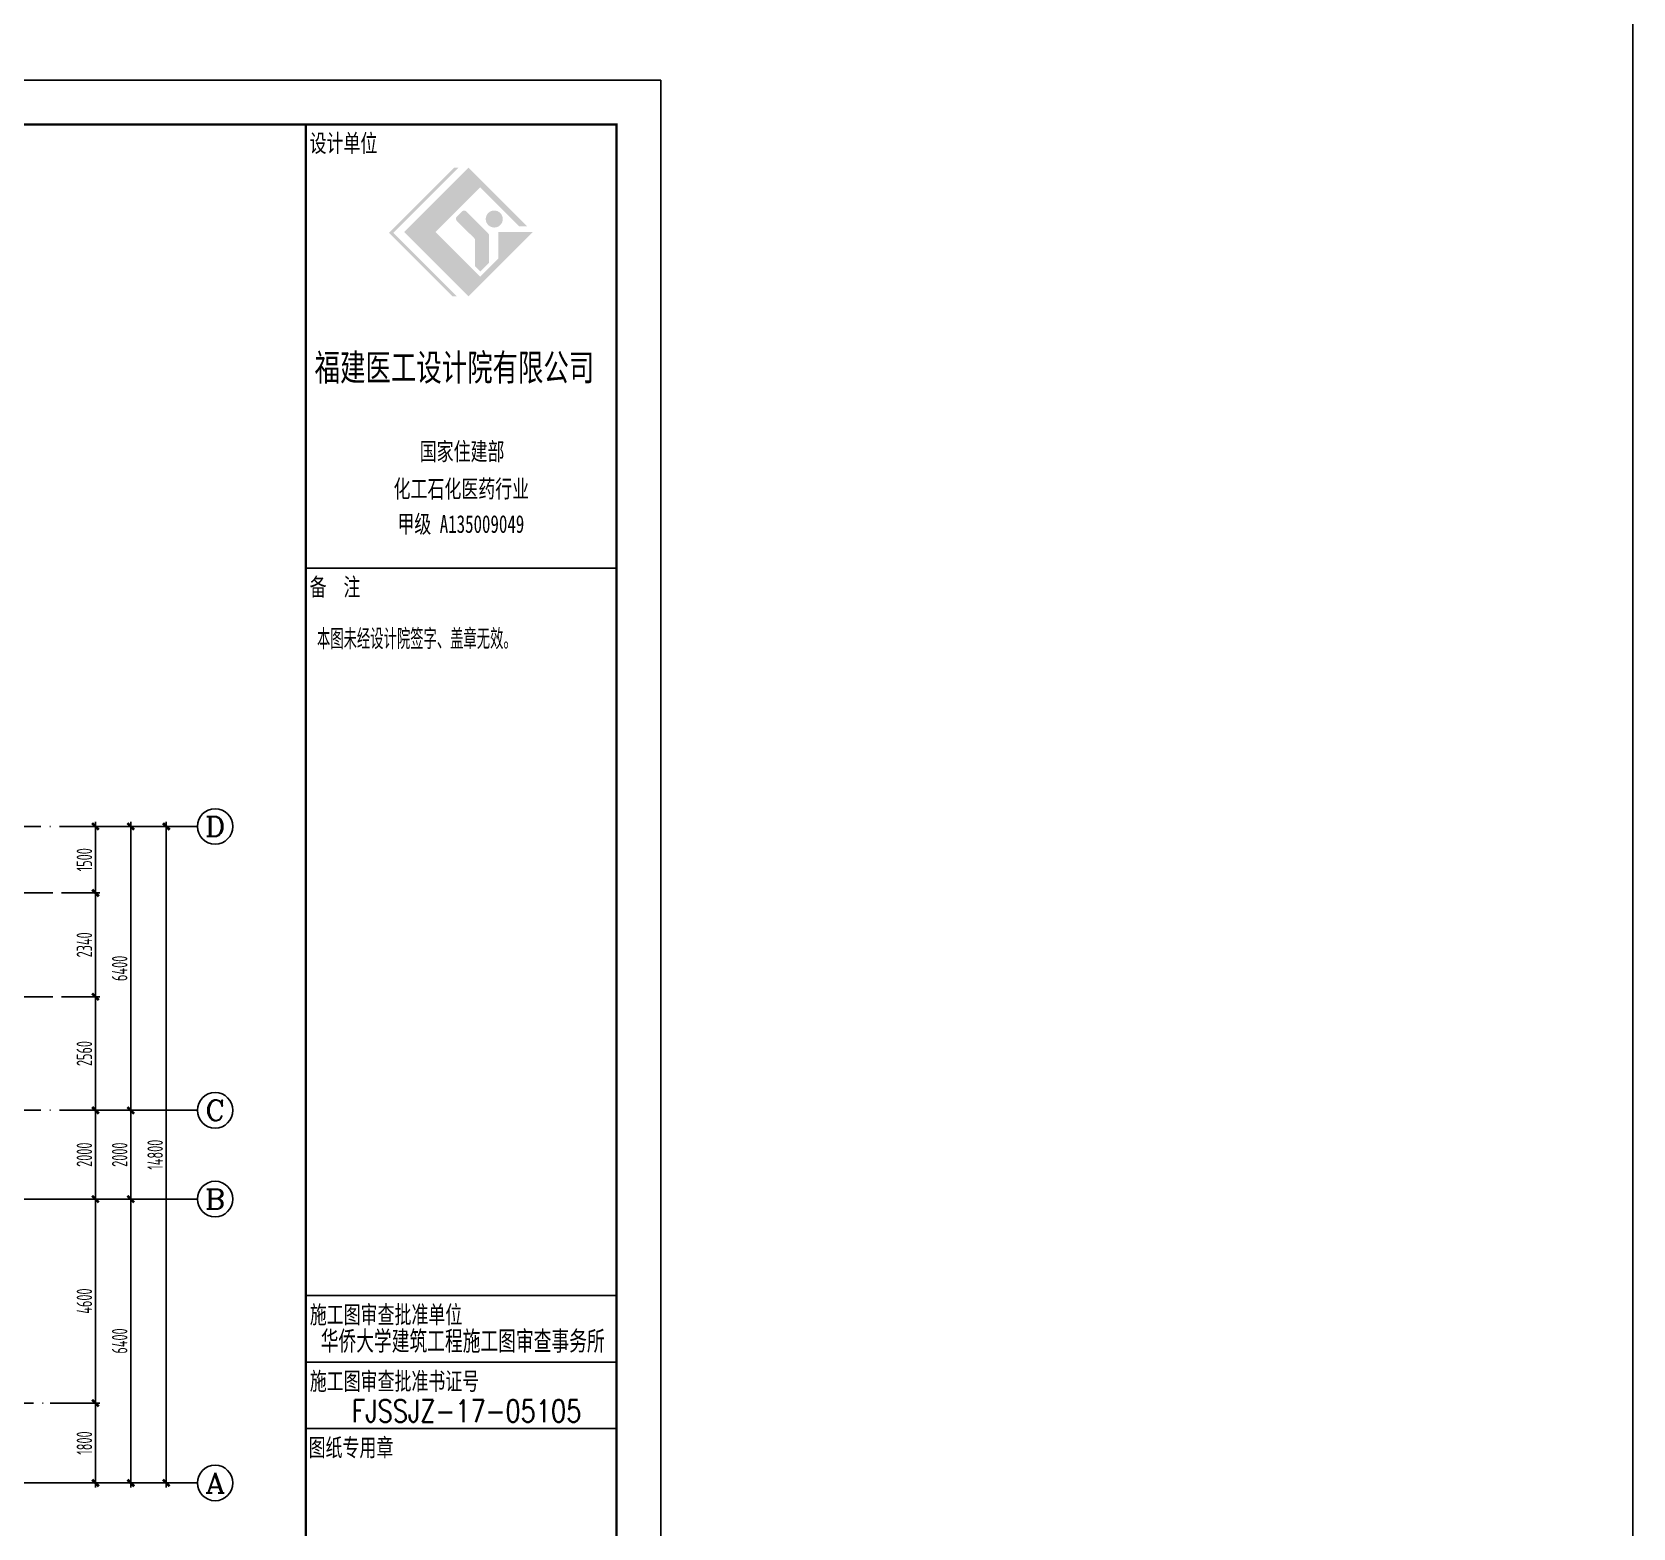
# Model space of a CAD drawing. Extents: x -472319 to -112444, y -516749 to -5704.
# Drawn here: x -148522 to -112444, y -248250 to -214527 of the extents above; entities that cross this region are included whole.
import ezdxf
from ezdxf.enums import TextEntityAlignment as Align

# ---------------------------------------------------------------- set-up
doc = ezdxf.new("R2010")
doc.units = 0
doc.header["$LTSCALE"] = 100
doc.header["$MEASUREMENT"] = 0
doc.linetypes.add('CENTER', pattern=[2, 1.25, -0.25, 0.25, -0.25])
doc.linetypes.add('DOTE', pattern=[2.42, 2, -0.2, 0.02, -0.2])
for name, color, linetype in [('AXIS', 3, 'Continuous'), ('AXIS_TEXT', 7, 'Continuous'), ('DOTE', 1, 'CENTER'), ('FRAME', 3, 'Continuous'), ('PUB_TEXT', 7, 'Continuous'), ('S_CL', 2, 'Continuous'), ('填充', 8, 'Continuous'), ('第三道尺寸线', 4, 'Continuous')]:
    doc.layers.add(name, color=color, linetype=linetype)
doc.styles.add('_HZTXT', font='txt.shx', dxfattribs={"width": 0.35, "bigfont": 'hztxt.shx'})
doc.styles.add('_TCH_AXIS', font='COMPLEX', dxfattribs={"bigfont": 'GBCBIG'})
doc.styles.add('COMPLEX', font='COMPLEX')
doc.styles.add('FRAME', font='simhei.ttf', dxfattribs={"width": 0.7})
doc.styles.add('HZ', font='tssdeng.shx', dxfattribs={"width": 0.6, "height": 350, "bigfont": 'a.shx'})
doc.dimstyles.new('DIMN', dxfattribs={"dimtxt": 350, "dimasz": 150, "dimexe": 100, "dimexo": 100, "dimgap": 75, "dimtad": 1, "dimdec": 0, "dimzin": 0, "dimdsep": 46, "dimtxsty": 'HZ', "dimblk": 'ARCHTICK', "dimcen": 0.09, "dimdle": 100, "dimclrd": 3, "dimclre": 3, "dimclrt": 7, "dimazin": 2, "dimtfac": 1, "dimtdec": 0, "dimtmove": 2, "dimatfit": 3, "dimldrblk": 'ARCHTICK', "dimfxl": 1, "dimtolj": 1, "dimtzin": 0, "dimarcsym": 0})

# ---------------------------------------------------------------- blocks, each defined once
blk = doc.blocks.new('_ArchTick')
at = {"color": 0, "linetype": 'ByBlock', "const_width": 0.4}
blk.add_lwpolyline([(-0.5, -0.5), (0.5, 0.5)], dxfattribs=at)
blk = doc.blocks.new('*D1519')
at = {"layer": 'AXIS', "color": 3, "lineweight": -2, "transparency": 16777216}
for p, q in [((-147431, -240835), (-146197, -240835)), ((-146297, -247335), (-146297, -240735)), ((-147431, -247235), (-146197, -247235))]:
    blk.add_line(p, q, dxfattribs=at)
at = {"layer": 'Defpoints', "color": 0, "transparency": 16777216}
for p in [(-147531, -240835), (-146297, -240835), (-147531, -247235)]:
    blk.add_point(p, dxfattribs=at)
at = {"layer": 'AXIS', "color": 3, "lineweight": -2, "transparency": 16777216, "xscale": 150, "yscale": 150, "zscale": 150}
for p, rotation in [((-146297, -240835), 90), ((-146297, -247235), 270)]:
    blk.add_blockref('_ArchTick', p, dxfattribs=dict(at, rotation=rotation))
at = {"layer": 'AXIS', "color": 7, "transparency": 16777216, "insert": (-146547, -244035), "char_height": 350, "attachment_point": 5, "rotation": 90, "style": 'HZ'}
blk.add_mtext('\\A1;6400', dxfattribs=at)
blk = doc.blocks.new('*D1520')
at = {"layer": 'AXIS', "color": 3, "lineweight": -2, "transparency": 16777216}
for p, q in [((-147431, -238835), (-146197, -238835)), ((-146297, -240935), (-146297, -238735)), ((-147431, -240835), (-146197, -240835))]:
    blk.add_line(p, q, dxfattribs=at)
at = {"layer": 'Defpoints', "color": 0, "transparency": 16777216}
for p in [(-147531, -238835), (-146297, -238835), (-147531, -240835)]:
    blk.add_point(p, dxfattribs=at)
at = {"layer": 'AXIS', "color": 3, "lineweight": -2, "transparency": 16777216, "xscale": 150, "yscale": 150, "zscale": 150}
for p, rotation in [((-146297, -238835), 90), ((-146297, -240835), 270)]:
    blk.add_blockref('_ArchTick', p, dxfattribs=dict(at, rotation=rotation))
at = {"layer": 'AXIS', "color": 7, "transparency": 16777216, "insert": (-146547, -239835), "char_height": 350, "attachment_point": 5, "rotation": 90, "style": 'HZ'}
blk.add_mtext('\\A1;2000', dxfattribs=at)
blk = doc.blocks.new('*D1521')
at = {"layer": 'AXIS', "color": 3, "lineweight": -2, "transparency": 16777216}
for p, q in [((-146297, -238935), (-146297, -232335)), ((-147431, -232435), (-146197, -232435)), ((-147431, -238835), (-146197, -238835))]:
    blk.add_line(p, q, dxfattribs=at)
at = {"layer": 'Defpoints', "color": 0, "transparency": 16777216}
for p in [(-147531, -232435), (-146297, -232435), (-147531, -238835)]:
    blk.add_point(p, dxfattribs=at)
at = {"layer": 'AXIS', "color": 3, "lineweight": -2, "transparency": 16777216, "xscale": 150, "yscale": 150, "zscale": 150}
for p, rotation in [((-146297, -232435), 90), ((-146297, -238835), 270)]:
    blk.add_blockref('_ArchTick', p, dxfattribs=dict(at, rotation=rotation))
at = {"layer": 'AXIS', "color": 7, "transparency": 16777216, "insert": (-146547, -235635), "char_height": 350, "attachment_point": 5, "rotation": 90, "style": 'HZ'}
blk.add_mtext('\\A1;6400', dxfattribs=at)
blk = doc.blocks.new('*D1522')
at = {"layer": 'AXIS', "color": 3, "lineweight": -2, "transparency": 16777216}
for p, q in [((-145497, -247335), (-145497, -232335)), ((-147431, -232435), (-145397, -232435)), ((-147431, -247235), (-145397, -247235))]:
    blk.add_line(p, q, dxfattribs=at)
at = {"layer": 'Defpoints', "color": 0, "transparency": 16777216}
for p in [(-147531, -232435), (-145497, -232435), (-147531, -247235)]:
    blk.add_point(p, dxfattribs=at)
at = {"layer": 'AXIS', "color": 3, "lineweight": -2, "transparency": 16777216, "xscale": 150, "yscale": 150, "zscale": 150}
for p, rotation in [((-145497, -232435), 90), ((-145497, -247235), 270)]:
    blk.add_blockref('_ArchTick', p, dxfattribs=dict(at, rotation=rotation))
at = {"layer": 'AXIS', "color": 7, "transparency": 16777216, "insert": (-145747, -239835), "char_height": 350, "attachment_point": 5, "rotation": 90, "style": 'HZ'}
blk.add_mtext('\\A1;14800', dxfattribs=at)
blk = doc.blocks.new('_AXISO')
blk.add_circle((0, 0), 0.5)
at = {"layer": 'AXIS_TEXT', "style": 'COMPLEX', "width": 1.041667}
blk.add_attdef('A', text='', height=0.56, dxfattribs=at).set_placement((-0.25, -0.28), (0.25, -0.28), align=Align.FIT)
blk = doc.blocks.new('*D1548')
at = {"layer": 'Defpoints', "color": 0, "transparency": 16777216}
for p in [(-147946, -236275), (-147092, -236275), (-147946, -238835)]:
    blk.add_point(p, dxfattribs=at)
at = {"layer": '填充', "color": 3, "lineweight": -2, "transparency": 16777216}
for p, q in [((-147846, -236275), (-146992, -236275)), ((-147092, -238935), (-147092, -236175)), ((-147846, -238835), (-146992, -238835))]:
    blk.add_line(p, q, dxfattribs=at)
at = {"layer": '填充', "color": 3, "lineweight": -2, "transparency": 16777216, "xscale": 150, "yscale": 150, "zscale": 150}
for p, rotation in [((-147092, -236275), 90), ((-147092, -238835), 270)]:
    blk.add_blockref('_ArchTick', p, dxfattribs=dict(at, rotation=rotation))
at = {"layer": '填充', "color": 7, "transparency": 16777216, "insert": (-147342, -237555), "char_height": 350, "attachment_point": 5, "rotation": 90, "style": 'HZ'}
blk.add_mtext('\\A1;2560', dxfattribs=at)
blk = doc.blocks.new('*D1550')
at = {"layer": 'Defpoints', "color": 0, "transparency": 16777216}
for p in [(-147749, -240835), (-147092, -240835), (-147749, -245435)]:
    blk.add_point(p, dxfattribs=at)
at = {"layer": '第三道尺寸线', "color": 3, "lineweight": -2, "transparency": 16777216}
for p, q in [((-147649, -240835), (-146992, -240835)), ((-147092, -245535), (-147092, -240735)), ((-147649, -245435), (-146992, -245435))]:
    blk.add_line(p, q, dxfattribs=at)
at = {"layer": '第三道尺寸线', "color": 3, "lineweight": -2, "transparency": 16777216, "xscale": 150, "yscale": 150, "zscale": 150}
for p, rotation in [((-147092, -240835), 90), ((-147092, -245435), 270)]:
    blk.add_blockref('_ArchTick', p, dxfattribs=dict(at, rotation=rotation))
at = {"layer": '第三道尺寸线', "color": 7, "transparency": 16777216, "insert": (-147342, -243135), "char_height": 350, "attachment_point": 5, "rotation": 90, "style": 'HZ'}
blk.add_mtext('\\A1;4600', dxfattribs=at)
blk = doc.blocks.new('*D1551')
at = {"layer": 'Defpoints', "color": 0, "transparency": 16777216}
for p in [(-147749, -238835), (-147092, -238835), (-147749, -240835)]:
    blk.add_point(p, dxfattribs=at)
at = {"layer": '第三道尺寸线', "color": 3, "lineweight": -2, "transparency": 16777216}
for p, q in [((-147649, -238835), (-146992, -238835)), ((-147092, -240935), (-147092, -238735)), ((-147649, -240835), (-146992, -240835))]:
    blk.add_line(p, q, dxfattribs=at)
at = {"layer": '第三道尺寸线', "color": 3, "lineweight": -2, "transparency": 16777216, "xscale": 150, "yscale": 150, "zscale": 150}
for p, rotation in [((-147092, -238835), 90), ((-147092, -240835), 270)]:
    blk.add_blockref('_ArchTick', p, dxfattribs=dict(at, rotation=rotation))
at = {"layer": '第三道尺寸线', "color": 7, "transparency": 16777216, "insert": (-147342, -239835), "char_height": 350, "attachment_point": 5, "rotation": 90, "style": 'HZ'}
blk.add_mtext('\\A1;2000', dxfattribs=at)
blk = doc.blocks.new('*D1557')
at = {"layer": 'Defpoints', "color": 0, "transparency": 16777216}
for p in [(-147946, -232435), (-147092, -232435), (-147946, -233935)]:
    blk.add_point(p, dxfattribs=at)
at = {"layer": '填充', "color": 3, "lineweight": -2, "transparency": 16777216}
for p, q in [((-147092, -234035), (-147092, -232335)), ((-147846, -232435), (-146992, -232435)), ((-147846, -233935), (-146992, -233935))]:
    blk.add_line(p, q, dxfattribs=at)
at = {"layer": '填充', "color": 3, "lineweight": -2, "transparency": 16777216, "xscale": 150, "yscale": 150, "zscale": 150}
for p, rotation in [((-147092, -232435), 90), ((-147092, -233935), 270)]:
    blk.add_blockref('_ArchTick', p, dxfattribs=dict(at, rotation=rotation))
at = {"layer": '填充', "color": 7, "transparency": 16777216, "insert": (-147342, -233185), "char_height": 350, "attachment_point": 5, "rotation": 90, "style": 'HZ'}
blk.add_mtext('\\A1;1500', dxfattribs=at)
blk = doc.blocks.new('*D1558')
at = {"layer": 'Defpoints', "color": 0, "transparency": 16777216}
for p in [(-147846, -233935), (-147846, -236275), (-147092, -236275)]:
    blk.add_point(p, dxfattribs=at)
at = {"layer": '填充', "color": 3, "lineweight": -2, "transparency": 16777216}
for p, q in [((-147746, -233935), (-146992, -233935)), ((-147092, -233835), (-147092, -236375)), ((-147746, -236275), (-146992, -236275))]:
    blk.add_line(p, q, dxfattribs=at)
at = {"layer": '填充', "color": 3, "lineweight": -2, "transparency": 16777216, "xscale": 150, "yscale": 150, "zscale": 150}
for p, rotation in [((-147092, -233935), 90), ((-147092, -236275), 270)]:
    blk.add_blockref('_ArchTick', p, dxfattribs=dict(at, rotation=rotation))
at = {"layer": '填充', "color": 7, "transparency": 16777216, "insert": (-147342, -235105), "char_height": 350, "attachment_point": 5, "rotation": 90, "style": 'HZ'}
blk.add_mtext('\\A1;2340', dxfattribs=at)
blk = doc.blocks.new('*D2468')
at = {"color": 3, "lineweight": -2, "transparency": 16777216}
for p, q in [((-148114, -245435), (-146992, -245435)), ((-147092, -245335), (-147092, -247335)), ((-148114, -247235), (-146992, -247235))]:
    blk.add_line(p, q, dxfattribs=at)
at = {"layer": 'Defpoints', "color": 0, "transparency": 16777216}
for p in [(-148214, -245435), (-148214, -247235), (-147092, -247235)]:
    blk.add_point(p, dxfattribs=at)
at = {"color": 3, "lineweight": -2, "transparency": 16777216, "xscale": 150, "yscale": 150, "zscale": 150}
for p, rotation in [((-147092, -245435), 90), ((-147092, -247235), 270)]:
    blk.add_blockref('_ArchTick', p, dxfattribs=dict(at, rotation=rotation))
at = {"color": 7, "transparency": 16777216, "insert": (-147342, -246335), "char_height": 350, "attachment_point": 5, "rotation": 90, "style": 'HZ'}
blk.add_mtext('\\A1;1800', dxfattribs=at)
blk = doc.blocks.new('A$C20674F94')
at = {"layer": 'FRAME'}
h = blk.add_hatch(color=256, dxfattribs=at)
h.paths.add_polyline_path([(79018, 55975), (80027, 56984), (80908, 56102), (81088, 56102), (79765, 57425), (78315, 55975), (79765, 54525), (81215, 55975), (80439, 55975), (80439, 55379), (80027, 54966)], flags=0)
edge = h.paths.add_edge_path(flags=0)
edge.add_arc((79844, 55787), 69.1, 0, 45, ccw=False)
edge.add_line((79913, 55787), (79913, 55203))
edge.add_line((79913, 55203), (80030, 55087))
edge.add_line((80030, 55087), (80228, 55285))
edge.add_line((80228, 55285), (80228, 55896))
edge.add_arc((80159, 55896), 69.1, 360, 405)
edge.add_line((80208, 55945), (79714, 56438))
edge.add_arc((79666, 56390), 69.1, 45, 135)
edge.add_line((79617, 56438), (79502, 56324))
edge.add_arc((79551, 56275), 69.1, 135, 225)
edge.add_line((79502, 56226), (79893, 55836))
edge = h.paths.add_edge_path(flags=0)
edge.add_arc((80345, 56268), 192, 0, 180)
edge.add_arc((80345, 56268), 192, 180, 360)
h.paths.add_polyline_path([(79406, 54525), (79504, 54525), (78072, 55956), (79541, 57425), (79444, 57425), (77975, 55956)], flags=0)
for p, q in [((84100, 59400), (0, 59400)), ((84100, 0), (84100, 59400)), ((83100, 58400), (2500, 58400)), ((76100, 58400), (76100, 1000)), ((83100, 1000), (83100, 58400)), ((76100, 48400), (83100, 48400)), ((83100, 32000), (76100, 32000)), ((83100, 30500), (76100, 30500)), ((83100, 29000), (76100, 29000))]:
    blk.add_line(p, q, dxfattribs=at)
at = {"layer": 'FRAME', "const_width": 50}
for points in [[(2500, 58400), (83100, 58400), (83100, 1000), (2500, 1000), (2500, 58400)], [(76100, 58400), (76100, 1000)]]:
    blk.add_lwpolyline(points, dxfattribs=at)
at = {"layer": 'FRAME', "style": 'FRAME'}
for s, height, width, p in [('设计单位', 400, 0.7, (76183, 57778)), ('福建医工设计院有限公司', 600, 0.7, (76297, 52623)), ('国家住建部', 400, 0.7, (78665, 50829)), ('化工石化医药行业', 400, 0.7, (78075, 49987)), ('甲级 A135009049', 400, 0.7, (78162, 49193)), ('备  注', 400, 0.7, (76184, 47774)), ('本图未经设计院签字、盖章无效。', 400, 0.55, (76350, 46615)), ('施工图审查批准单位', 400, 0.7, (76187, 31371)), ('施工图审查批准书证号', 400, 0.7, (76187, 29871)), ('图纸专用章', 400, 0.7, (76161, 28374))]:
    blk.add_text(s, height=height, dxfattribs=dict(at, width=width)).set_placement(p)
at = {"layer": 'PUB_TEXT', "style": '_HZTXT', "width": 0.8}
for s, p in [('华侨大学建筑工程施工图审查事务所', (76434, 30710)), ('FJSSJZ-17-05105', (77133, 29149))]:
    blk.add_text(s, height=500, dxfattribs=at).set_placement(p)

msp = doc.modelspace()

# ---------------------------------------------------------------- linework, layer by layer
at = {"layer": 'AXIS'}
for p, q in [((-147530.518, -232434.89), (-144796.518, -232434.89)), ((-147530.518, -238834.89), (-144796.518, -238834.89)), ((-147530.518, -240834.89), (-144796.518, -240834.89)), ((-147530.518, -247234.89), (-144796.518, -247234.89))]:
    msp.add_line(p, q, dxfattribs=at)
at = {"layer": 'DOTE', "linetype": 'DOTE', "ltscale": 10}
for p, q in [((-210823.148, -232434.89), (-147530.518, -232434.89)), ((-152474.329, -233934.89), (-147530.518, -233934.89)), ((-152474.329, -236274.89), (-147530.518, -236274.89)), ((-210823.148, -238834.89), (-147530.518, -238834.89)), ((-147530.518, -240834.89), (-210823.148, -240834.89)), ((-206149.329, -245434.892), (-147041.501, -245434.892)), ((-147530.518, -247234.89), (-210823.148, -247234.89))]:
    msp.add_line(p, q, dxfattribs=at)
at = {"layer": 'S_CL', "color": 7}
msp.add_lwpolyline([(-472319, -5703.5), (-112444, -5703.5), (-112444, -516749), (-472319, -516749)], close=True, dxfattribs=at)

# ---------------------------------------------------------------- block references
at = {"layer": 'AXIS'}
ref = msp.add_blockref('_AXISO', (-144396.518, -232434.89), dxfattribs=dict(at, xscale=800, yscale=800, zscale=800))
ref.add_attrib('A', 'D', dxfattribs={"layer": 'AXIS_TEXT', "height": 452.548, "style": '_TCH_AXIS', "width": 1.235294}).set_placement((-144622.792, -232661.165), (-144170.244, -232661.165), align=Align.FIT)
ref = msp.add_blockref('_AXISO', (-144396.518, -238834.89), dxfattribs=dict(at, xscale=800, yscale=800, zscale=800))
ref.add_attrib('A', 'C', dxfattribs={"layer": 'AXIS_TEXT', "height": 452.548, "style": '_TCH_AXIS', "width": 1.4}).set_placement((-144622.792, -239061.165), (-144170.244, -239061.165), align=Align.FIT)
ref = msp.add_blockref('_AXISO', (-144396.518, -240834.89), dxfattribs=dict(at, xscale=800, yscale=800, zscale=800))
ref.add_attrib('A', 'B', dxfattribs={"layer": 'AXIS_TEXT', "height": 452.548, "style": '_TCH_AXIS', "width": 1.235294}).set_placement((-144622.792, -241061.165), (-144170.244, -241061.165), align=Align.FIT)
ref = msp.add_blockref('_AXISO', (-144396.518, -247234.89), dxfattribs=dict(at, xscale=800, yscale=800, zscale=800))
ref.add_attrib('A', 'A', dxfattribs={"layer": 'AXIS_TEXT', "height": 452.548, "style": '_TCH_AXIS', "width": 1.166667}).set_placement((-144622.792, -247461.165), (-144170.244, -247461.165), align=Align.FIT)
at = {"layer": '填充'}
msp.add_blockref('A$C20674F94', (-218450.5, -275010.5), dxfattribs=at)

# ---------------------------------------------------------------- dimensions: what is measured, and where the dimension line sits
at = {"color": 7}
dim = msp.add_linear_dim(base=(-147091.501, -247234.89), p1=(-148214, -245434.892), p2=(-148214, -247234.89), angle=90, dimstyle='DIMN', override={"dimfxl": 100}, dxfattribs=at)
dim.commit()
dim.dimension.update_dxf_attribs({"geometry": '*D2468', "text_midpoint": (-147341.501, -246334.891)})
at = {"layer": 'AXIS'}
for p1, p2, distance, picture, middle in [((-147530.518, -238834.89), (-147530.518, -232434.89), -1234, '*D1521', (-146546.518, -235634.89)), ((-147530.518, -247234.89), (-147530.518, -232434.89), -2034, '*D1522', (-145746.518, -239834.89)), ((-147530.518, -240834.89), (-147530.518, -238834.89), -1234, '*D1520', (-146546.518, -239834.89)), ((-147530.518, -247234.89), (-147530.518, -240834.89), -1234, '*D1519', (-146546.518, -244034.89))]:
    dim = msp.add_aligned_dim(p1=p1, p2=p2, distance=distance, dimstyle='DIMN', dxfattribs=at)
    dim.commit()
    dim.dimension.update_dxf_attribs({"geometry": picture, "text_midpoint": middle})
at = {"layer": '填充', "color": 7}
for base, p1, p2, picture, middle in [((-147091.501, -232434.89), (-147945.501, -233934.89), (-147945.501, -232434.89), '*D1557', (-147341.501, -233184.89)), ((-147091.501, -236274.89), (-147845.501, -233934.89), (-147845.501, -236274.89), '*D1558', (-147341.501, -235104.89)), ((-147091.501, -236274.89), (-147945.501, -238834.89), (-147945.501, -236274.89), '*D1548', (-147341.501, -237554.89))]:
    dim = msp.add_linear_dim(base=base, p1=p1, p2=p2, angle=90, dimstyle='DIMN', override={"dimfxl": 100}, dxfattribs=at)
    dim.commit()
    dim.dimension.update_dxf_attribs({"geometry": picture, "text_midpoint": middle})
at = {"layer": '第三道尺寸线'}
for p1, p2, picture, middle in [((-147748.736, -240834.891), (-147748.736, -238834.891), '*D1551', (-147341.501, -239834.891)), ((-147748.736, -245434.892), (-147748.736, -240834.891), '*D1550', (-147341.501, -243134.892))]:
    dim = msp.add_aligned_dim(p1=p1, p2=p2, distance=-657.236, dimstyle='DIMN', dxfattribs=at)
    dim.commit()
    dim.dimension.update_dxf_attribs({"geometry": picture, "text_midpoint": middle})

doc.saveas('drawing.dxf')
